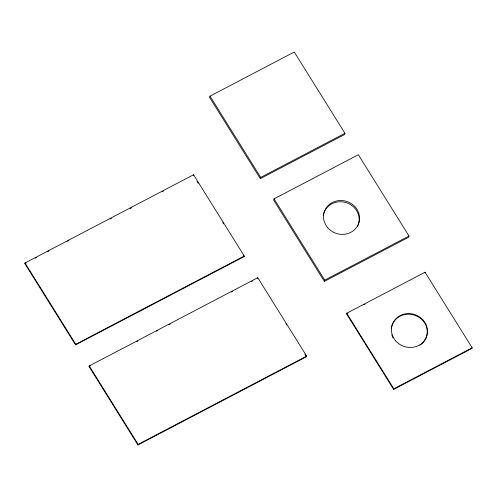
<?xml version="1.0" encoding="UTF-8"?>
<svg xmlns="http://www.w3.org/2000/svg" width="497" height="497" viewBox="0 0 497 497"><rect width="100%" height="100%" fill="white"/><g stroke="black" fill="none" stroke-linecap="round" stroke-linejoin="round"><path stroke-width="0.75" d="M24.85 263.615L25.049 262.994L193.563 174.758L244.244 256.036L244.039 256.657L75.532 344.893L24.85 263.615L26.223 262.894M75.532 344.893L75.737 344.272L244.244 256.036M89.05 366.569L89.249 365.947L257.757 277.705L306.655 356.119L306.45 356.74L137.942 444.977L89.05 366.569L90.423 365.848M210.014 96.138L209.61 97.387L260.298 178.665L344.551 134.544L344.949 133.302L294.267 52.023L210.014 96.138L260.695 177.417L260.298 178.665M193.358 175.379L193.563 174.758M137.942 444.977L138.141 444.355L306.655 356.119M274.071 198.868L273.667 200.111L324.355 281.389L408.609 237.268L409.006 236.025L358.325 154.747L274.071 198.868L324.752 280.146L324.355 281.389M257.558 278.332L257.757 277.705M346.533 313.874L346.732 313.253L425.041 272.244L472.15 347.788L471.951 348.409L393.636 389.418L346.533 313.874L347.906 313.153M424.842 272.865L425.041 272.244M393.636 389.418L393.841 388.797L472.15 347.788M35.169 258.216L36.542 257.496M47.544 251.73L48.923 251.01M67.493 241.287L68.872 240.567M110.135 218.96L111.514 218.239M130.084 208.51L131.456 207.789M162.407 191.587L163.786 190.867M260.695 177.417L344.949 133.302M136.507 341.719L137.88 340.998M156.449 331.275L157.829 330.555M168.831 324.789L170.21 324.069M231.422 292.019L232.795 291.298M251.37 281.569L252.743 280.848M324.752 280.146L409.006 236.025M363.705 304.878L365.078 304.164M346.732 313.253L393.841 388.797M197.036 181.275L198.266 183.244M222.786 222.569L223.607 223.88M243.226 255.346L244.039 256.657M285.905 323.796L286.732 325.113M304.81 354.106L306.45 356.74M25.049 262.994L75.737 344.272M89.249 365.947L138.141 444.355M391.394 328.032A18.147 16.823 17.9 0 1 418.505 316.999A18.147 16.823 17.9 0 1 419.884 345.253M393.021 337.861A18.147 16.823 17.9 0 1 391.835 334.816M323.292 215.58A18.147 16.823 17.9 0 1 346.384 202.701A18.147 16.823 17.9 0 1 357.368 226.738M395.655 340.855A18.147 16.823 17.9 0 0 426.389 336.991A18.147 16.823 17.9 0 0 406.279 313.713A18.147 16.823 17.9 0 0 395.655 340.855M327.753 227.781A18.147 16.823 17.9 0 0 358.492 223.917A18.147 16.823 17.9 0 0 338.376 200.639A18.147 16.823 17.9 0 0 327.753 227.781"/></g></svg>
